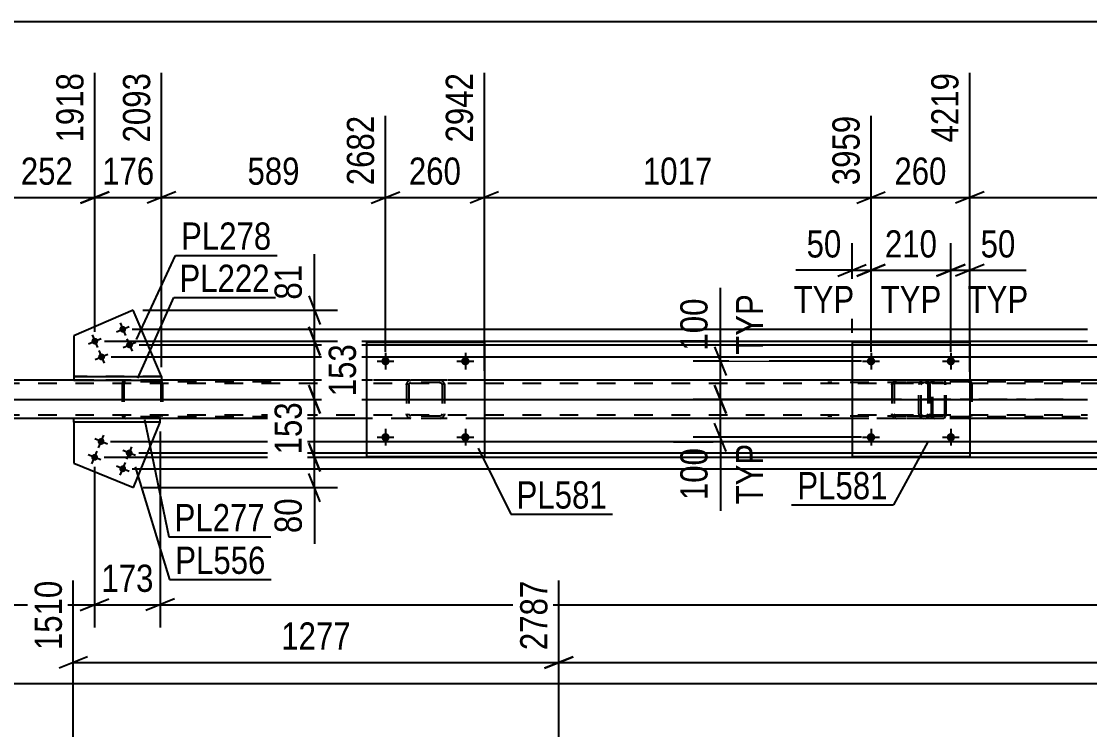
# Model space of a CAD drawing. Header units: millimetres. Extents: x 0 to 1797, y -6 to 560.
# Drawn here: x 1129.9 to 1242.3, y 480.5 to 555 of the extents above; entities that cross this region are included whole.
import ezdxf

# ---------------------------------------------------------------- set-up
doc = ezdxf.new("R2010")
doc.units = ezdxf.units.MM
doc.linetypes.add('DXK_LINE_DOT2', pattern=[3.9198, 1.9599, -1.9599])
doc.linetypes.add('DXK_LINE_DOT3', pattern=[5.9187, 2.979, -0.9799, 0.9799, -0.9799])
doc.styles.add('Arial Narrow', font='ARIALN.TTF', dxfattribs={"height": 0.2})

# ---------------------------------------------------------------- blocks, each defined once
blk = doc.blocks.new('Part-814276781-2654 - 2618')
at = {"color": 2, "linetype": 'Continuous'}
for p, q in [((1166.2, 521.28), (1166.2, 509.28)), ((1166.2, 521.28), (1178.6, 521.28)), ((1178.6, 521.28), (1178.6, 509.28)), ((1166.2, 509.28), (1178.6, 509.28))]:
    blk.add_line(p, q, dxfattribs=at)
blk = doc.blocks.new('Bolt-814276781-2661 - 2618')
at = {"linetype": 'Continuous'}
for points in [[(1219.72, 519.29, -1), (1218.84, 519.29, -1)], [(1228.12, 519.29, -1), (1227.24, 519.29, -1)]]:
    blk.add_hatch(color=1, dxfattribs=at).paths.add_polyline_path(points)
at = {"color": 1, "linetype": 'Continuous'}
for p, q in [((1218.4, 519.29), (1220.16, 519.29)), ((1219.28, 520.17), (1219.28, 518.41)), ((1226.8, 519.29), (1228.56, 519.29)), ((1227.68, 520.17), (1227.68, 518.41))]:
    blk.add_line(p, q, dxfattribs=at)
blk = doc.blocks.new('Bolt-814276781-2662 - 2618')
at = {"linetype": 'Continuous'}
for points in [[(1168.64, 511.29, -1), (1167.76, 511.29, -1)], [(1177.04, 511.29, -1), (1176.16, 511.29, -1)]]:
    blk.add_hatch(color=1, dxfattribs=at).paths.add_polyline_path(points)
at = {"color": 1, "linetype": 'Continuous'}
for p, q in [((1168.2, 512.17), (1168.2, 510.41)), ((1176.6, 512.17), (1176.6, 510.41)), ((1167.32, 511.29), (1169.08, 511.29)), ((1175.72, 511.29), (1177.48, 511.29))]:
    blk.add_line(p, q, dxfattribs=at)
blk = doc.blocks.new('Bolt-814276781-2672 - 2618')
at = {"linetype": 'Continuous'}
for points in [[(1219.72, 511.29, -1), (1218.84, 511.29, -1)], [(1228.12, 511.29, -1), (1227.24, 511.29, -1)]]:
    blk.add_hatch(color=1, dxfattribs=at).paths.add_polyline_path(points)
at = {"color": 1, "linetype": 'Continuous'}
for p, q in [((1219.28, 512.17), (1219.28, 510.41)), ((1227.68, 512.17), (1227.68, 510.41)), ((1218.4, 511.29), (1220.16, 511.29)), ((1226.8, 511.29), (1228.56, 511.29))]:
    blk.add_line(p, q, dxfattribs=at)
blk = doc.blocks.new('Part-814276781-2687 - 2618')
at = {"color": 2, "linetype": 'Continuous'}
for p, q in [((1144.5, 513.28), (1135.4, 513.28)), ((1135.4, 512.88), (1135.4, 513.28)), ((1144.5, 512.88), (1135.4, 512.88)), ((1144.5, 512.88), (1144.5, 513.28))]:
    blk.add_line(p, q, dxfattribs=at)
blk = doc.blocks.new('Part-814276781-2852 - 2618')
at = {"color": 2, "linetype": 'Continuous'}
for p, q in [((1135.41, 517.68), (1135.41, 517.28)), ((1135.41, 517.68), (1144.64, 517.68)), ((1135.41, 517.28), (1144.64, 517.28)), ((1144.64, 517.68), (1144.64, 517.28))]:
    blk.add_line(p, q, dxfattribs=at)
blk = doc.blocks.new('Bolt-814276781-2740 - 2618')
at = {"linetype": 'Continuous'}
for points in [[(1168.64, 519.29, -1), (1167.76, 519.29, -1)], [(1177.04, 519.29, -1), (1176.16, 519.29, -1)]]:
    blk.add_hatch(color=1, dxfattribs=at).paths.add_polyline_path(points)
at = {"color": 1, "linetype": 'Continuous'}
for p, q in [((1167.32, 519.29), (1169.08, 519.29)), ((1168.2, 520.17), (1168.2, 518.41)), ((1175.72, 519.29), (1177.48, 519.29)), ((1176.6, 520.17), (1176.6, 518.41))]:
    blk.add_line(p, q, dxfattribs=at)
blk = doc.blocks.new('Part-814276781-2746 - 2618')
at = {"color": 7, "linetype": 'DXK_LINE_DOT2'}
for p, q in [((1226.9, 517.28), (1214.75, 517.28)), ((1226.9, 517.04), (1214.75, 517.04)), ((1224.81, 517.28), (1224.62, 517.25)), ((1224.63, 516.97), (1224.72, 517.03)), ((1224.72, 517.03), (1224.81, 517.04)), ((1225.63, 517.04), (1225.63, 517.28)), ((1227.01, 517.25), (1226.9, 517.28)), ((1226.9, 517.04), (1226.95, 517.03)), ((1226.95, 517.03), (1227, 516.97)), ((1227.09, 517.14), (1227.01, 517.25)), ((1227.15, 516.99), (1227.09, 517.14)), ((1224.35, 516.99), (1224.31, 516.8)), ((1224.31, 513.76), (1224.31, 516.8)), ((1224.56, 516.8), (1224.58, 516.9)), ((1224.56, 513.76), (1224.56, 516.8)), ((1224.58, 516.9), (1224.63, 516.97)), ((1227, 516.97), (1227.03, 516.9)), ((1227.03, 516.9), (1227.04, 516.8)), ((1227.04, 513.76), (1227.04, 516.8)), ((1227.17, 516.8), (1227.15, 516.99)), ((1227.17, 513.76), (1227.17, 516.8)), ((1224.31, 513.76), (1224.35, 513.58)), ((1224.58, 513.67), (1224.56, 513.76)), ((1224.63, 513.59), (1224.58, 513.67)), ((1227.03, 513.67), (1227, 513.59)), ((1227.04, 513.76), (1227.03, 513.67)), ((1227.15, 513.58), (1227.17, 513.76)), ((1226.9, 513.52), (1214.75, 513.52)), ((1226.9, 513.28), (1214.75, 513.28)), ((1224.62, 513.32), (1224.81, 513.28)), ((1224.72, 513.54), (1224.63, 513.59)), ((1224.81, 513.52), (1224.72, 513.54)), ((1225.63, 513.28), (1225.63, 513.52)), ((1226.95, 513.54), (1226.9, 513.52)), ((1226.9, 513.28), (1227.01, 513.32)), ((1227, 513.59), (1226.95, 513.54)), ((1227.01, 513.32), (1227.09, 513.43)), ((1227.09, 513.43), (1227.11, 513.46)), ((1227.11, 513.46), (1227.15, 513.58))]:
    blk.add_line(p, q, dxfattribs=at)
for centre, start, end in [((1224.8, 516.79), 111.1941, 156.1506), ((1224.8, 513.78), 203.8494, 248.8059)]:
    blk.add_arc(centre, 0.492, start, end, dxfattribs=at)
blk = doc.blocks.new('Part-814276781-2758 - 2618')
at = {"color": 2, "linetype": 'Continuous'}
for p, q in [((1135.41, 517.28), (1127.52, 517.28)), ((1166.2, 517.28), (1144.64, 517.28)), ((1217.28, 517.28), (1178.6, 517.28)), ((1268.36, 517.28), (1229.68, 517.28)), ((1135.4, 513.28), (1127.52, 513.28)), ((1166.2, 513.28), (1144.5, 513.28)), ((1217.28, 513.28), (1178.6, 513.28)), ((1268.36, 513.28), (1229.68, 513.28))]:
    blk.add_line(p, q, dxfattribs=at)
at = {"color": 7, "linetype": 'DXK_LINE_DOT2'}
for p, q in [((1709.82, 517.28), (1135.41, 517.28)), ((1144.64, 517.28), (1135.41, 517.28)), ((1178.6, 517.28), (1166.2, 517.28)), ((1229.68, 517.28), (1217.28, 517.28)), ((1709.82, 516.96), (1107.12, 516.96)), ((1709.82, 513.6), (1107.12, 513.6)), ((1144.5, 513.28), (1135.4, 513.28)), ((1178.6, 513.28), (1166.2, 513.28)), ((1229.68, 513.28), (1217.28, 513.28))]:
    blk.add_line(p, q, dxfattribs=at)
at = {"color": 7, "linetype": 'DXK_LINE_DOT3'}
blk.add_line((1107.12, 515.28), (1709.82, 515.28), dxfattribs=at)
blk = doc.blocks.new('Part-814276781-2830 - 2618')
at = {"color": 2, "linetype": 'Continuous'}
for p, q in [((1135.4, 512.88), (1135.4, 508.56)), ((1141.7, 505.99), (1144.5, 512.88)), ((1135.4, 508.56), (1141.7, 505.99))]:
    blk.add_line(p, q, dxfattribs=at)
at = {"color": 7, "linetype": 'DXK_LINE_DOT2'}
blk.add_line((1144.5, 512.88), (1135.4, 512.88), dxfattribs=at)
blk = doc.blocks.new('Part-814276781-2773 - 2618')
at = {"color": 7, "linetype": 'DXK_LINE_DOT2'}
for p, q in [((1225.65, 517.09), (1225.63, 516.96)), ((1225.8, 516.96), (1225.81, 517.03)), ((1225.81, 517.03), (1225.85, 517.08)), ((1225.97, 517.28), (1225.84, 517.26)), ((1225.85, 517.08), (1225.9, 517.11)), ((1225.9, 517.11), (1225.97, 517.12)), ((1241.3, 517.28), (1225.97, 517.28)), ((1241.3, 517.12), (1225.97, 517.12)), ((1229.67, 517.26), (1229.54, 517.28)), ((1229.54, 517.12), (1229.61, 517.11)), ((1229.61, 517.11), (1229.66, 517.08)), ((1229.66, 517.08), (1229.7, 517.03)), ((1229.7, 517.03), (1229.71, 516.96)), ((1229.88, 516.96), (1229.86, 517.09)), ((1225.63, 513.6), (1225.63, 516.96)), ((1225.8, 513.6), (1225.8, 516.96)), ((1229.71, 516.96), (1229.71, 513.6)), ((1229.88, 516.96), (1229.88, 513.6)), ((1225.63, 513.6), (1225.65, 513.48)), ((1225.81, 513.54), (1225.8, 513.6)), ((1225.85, 513.49), (1225.81, 513.54)), ((1225.84, 513.31), (1225.97, 513.28)), ((1225.9, 513.46), (1225.85, 513.49)), ((1225.97, 513.44), (1225.9, 513.46)), ((1241.3, 513.44), (1225.97, 513.44)), ((1241.3, 513.28), (1225.97, 513.28)), ((1229.61, 513.46), (1229.54, 513.44)), ((1229.54, 513.28), (1229.67, 513.31)), ((1229.66, 513.49), (1229.61, 513.46)), ((1229.7, 513.54), (1229.66, 513.49)), ((1229.71, 513.6), (1229.7, 513.54)), ((1229.86, 513.48), (1229.88, 513.6))]:
    blk.add_line(p, q, dxfattribs=at)
at = {"color": 7, "linetype": 'DXK_LINE_DOT3'}
blk.add_line((1239.51, 515.28), (1224.33, 515.28), dxfattribs=at)
at = {"color": 7, "linetype": 'DXK_LINE_DOT2'}
for centre, start, end in [((1225.95, 516.95), 110.7583, 155.68), ((1229.56, 516.95), 24.32, 69.2417), ((1225.95, 513.62), 204.32, 249.2417)]:
    blk.add_arc(centre, 0.331, start, end, dxfattribs=at)
blk = doc.blocks.new('Bolt-814276781-2832 - 2618')
at = {"linetype": 'Continuous'}
for points in [[(1137.94, 510.98, -1), (1138.61, 510.71, -1)], [(1137.26, 509.31, -1), (1137.93, 509.04, -1)], [(1140.9, 509.77, -1), (1141.57, 509.5, -1)], [(1140.22, 508.11, -1), (1140.89, 507.83, -1)]]:
    blk.add_hatch(color=1, dxfattribs=at).paths.add_polyline_path(points)
at = {"color": 1, "linetype": 'Continuous'}
for p, q in [((1138, 510.18), (1138.55, 511.51)), ((1138.94, 510.57), (1137.61, 511.12)), ((1140.97, 508.97), (1141.51, 510.3)), ((1138.26, 508.91), (1136.93, 509.45)), ((1137.32, 508.51), (1137.87, 509.84)), ((1141.9, 509.36), (1140.57, 509.91)), ((1141.22, 507.7), (1139.89, 508.24)), ((1140.29, 507.3), (1140.83, 508.64))]:
    blk.add_line(p, q, dxfattribs=at)
blk = doc.blocks.new('Part-814276781-2847 - 2618')
at = {"color": 2, "linetype": 'Continuous'}
for p, q in [((1141.66, 524.65), (1135.41, 521.97)), ((1144.64, 517.68), (1141.66, 524.65)), ((1135.41, 521.97), (1135.41, 517.68))]:
    blk.add_line(p, q, dxfattribs=at)
at = {"color": 7, "linetype": 'DXK_LINE_DOT2'}
blk.add_line((1144.64, 517.68), (1135.41, 517.68), dxfattribs=at)
blk = doc.blocks.new('Bolt-814276781-2853 - 2618')
at = {"linetype": 'Continuous'}
for points in [[(1140.89, 522.79, -1), (1140.23, 522.51, -1)], [(1137.95, 521.54, -1), (1137.29, 521.25, -1)], [(1141.6, 521.14, -1), (1140.94, 520.86, -1)], [(1138.66, 519.88, -1), (1137.99, 519.6, -1)]]:
    blk.add_hatch(color=1, dxfattribs=at).paths.add_polyline_path(points)
at = {"color": 1, "linetype": 'Continuous'}
for p, q in [((1139.9, 522.37), (1141.22, 522.94)), ((1140.27, 523.32), (1140.84, 521.99)), ((1136.96, 521.11), (1138.28, 521.68)), ((1137.33, 522.06), (1137.9, 520.73)), ((1140.98, 521.66), (1141.55, 520.34)), ((1138.04, 520.4), (1138.61, 519.08)), ((1140.61, 520.72), (1141.93, 521.28)), ((1137.66, 519.46), (1138.99, 520.02))]:
    blk.add_line(p, q, dxfattribs=at)
blk = doc.blocks.new('Part-814276781-2876 - 2618')
at = {"color": 7, "linetype": 'DXK_LINE_DOT2'}
for p, q in [((1221.78, 517.25), (1221.96, 517.28)), ((1221.96, 517.28), (1221.78, 517.25)), ((1221.79, 516.97), (1221.87, 517.03)), ((1221.87, 517.03), (1221.96, 517.04)), ((1225, 517.28), (1221.96, 517.28)), ((1225, 517.04), (1221.96, 517.04)), ((1225, 517.28), (1225.18, 517.25)), ((1225.18, 517.25), (1225, 517.28)), ((1225, 517.04), (1225.09, 517.03)), ((1225.09, 517.03), (1225.17, 516.97)), ((1221.48, 516.8), (1221.52, 516.99)), ((1221.52, 516.99), (1221.48, 516.8)), ((1221.48, 516.8), (1221.48, 513.76)), ((1221.72, 516.8), (1221.74, 516.9)), ((1221.72, 516.8), (1221.72, 513.76)), ((1221.74, 516.9), (1221.79, 516.97)), ((1225.17, 516.97), (1225.22, 516.9)), ((1225.22, 516.9), (1225.24, 516.8)), ((1225.24, 516.8), (1225.24, 513.76)), ((1225.44, 516.99), (1225.48, 516.8)), ((1225.48, 516.8), (1225.44, 516.99)), ((1225.48, 516.8), (1225.48, 513.76)), ((1221.52, 513.58), (1221.48, 513.76)), ((1221.48, 513.76), (1221.52, 513.58)), ((1221.74, 513.67), (1221.72, 513.76)), ((1221.79, 513.59), (1221.74, 513.67)), ((1225.22, 513.67), (1225.17, 513.59)), ((1225.24, 513.76), (1225.22, 513.67)), ((1225.48, 513.76), (1225.44, 513.58)), ((1225.44, 513.58), (1225.48, 513.76)), ((1221.96, 513.28), (1221.78, 513.32)), ((1221.78, 513.32), (1221.96, 513.28)), ((1221.87, 513.54), (1221.79, 513.59)), ((1221.96, 513.52), (1221.87, 513.54)), ((1225, 513.52), (1221.96, 513.52)), ((1225, 513.28), (1221.96, 513.28)), ((1225.09, 513.54), (1225, 513.52)), ((1225.18, 513.32), (1225, 513.28)), ((1225, 513.28), (1225.18, 513.32)), ((1225.17, 513.59), (1225.09, 513.54))]:
    blk.add_line(p, q, dxfattribs=at)
at = {"color": 7, "linetype": 'DXK_LINE_DOT3'}
blk.add_line((1223.48, 515.28), (1223.48, 515.28), dxfattribs=at)
at = {"color": 7, "linetype": 'DXK_LINE_DOT2'}
for centre, start, end in [((1221.96, 516.8), 112.5, 157.5), ((1221.96, 516.8), 112.5, 157.5), ((1225, 516.8), 22.5, 67.5), ((1225, 516.8), 22.5, 67.5), ((1221.96, 513.76), 202.5, 247.5), ((1221.96, 513.76), 202.5, 247.5), ((1225, 513.76), 292.5, 337.5), ((1225, 513.76), 292.5, 337.5)]:
    blk.add_arc(centre, 0.48, start, end, dxfattribs=at)
blk = doc.blocks.new('Part-814276781-2897 - 2618')
at = {"color": 7, "linetype": 'DXK_LINE_DOT2'}
for p, q in [((1170.7, 517.25), (1170.88, 517.28)), ((1170.88, 517.28), (1170.7, 517.25)), ((1170.71, 516.97), (1170.79, 517.03)), ((1170.79, 517.03), (1170.88, 517.04)), ((1173.92, 517.28), (1170.88, 517.28)), ((1173.92, 517.04), (1170.88, 517.04)), ((1173.92, 517.28), (1174.1, 517.25)), ((1174.1, 517.25), (1173.92, 517.28)), ((1173.92, 517.04), (1174.01, 517.03)), ((1174.01, 517.03), (1174.09, 516.97)), ((1170.4, 516.8), (1170.44, 516.99)), ((1170.44, 516.99), (1170.4, 516.8)), ((1170.4, 516.8), (1170.4, 513.76)), ((1170.64, 516.8), (1170.66, 516.9)), ((1170.64, 516.8), (1170.64, 513.76)), ((1170.66, 516.9), (1170.71, 516.97)), ((1174.09, 516.97), (1174.14, 516.9)), ((1174.14, 516.9), (1174.16, 516.8)), ((1174.16, 516.8), (1174.16, 513.76)), ((1174.36, 516.99), (1174.4, 516.8)), ((1174.4, 516.8), (1174.36, 516.99)), ((1174.4, 516.8), (1174.4, 513.76)), ((1170.44, 513.58), (1170.4, 513.76)), ((1170.4, 513.76), (1170.44, 513.58)), ((1170.66, 513.67), (1170.64, 513.76)), ((1170.71, 513.59), (1170.66, 513.67)), ((1174.14, 513.67), (1174.09, 513.59)), ((1174.16, 513.76), (1174.14, 513.67)), ((1174.4, 513.76), (1174.36, 513.58)), ((1174.36, 513.58), (1174.4, 513.76)), ((1170.88, 513.28), (1170.7, 513.32)), ((1170.7, 513.32), (1170.88, 513.28)), ((1170.79, 513.54), (1170.71, 513.59)), ((1170.88, 513.52), (1170.79, 513.54)), ((1173.92, 513.52), (1170.88, 513.52)), ((1173.92, 513.28), (1170.88, 513.28)), ((1174.01, 513.54), (1173.92, 513.52)), ((1174.1, 513.32), (1173.92, 513.28)), ((1173.92, 513.28), (1174.1, 513.32)), ((1174.09, 513.59), (1174.01, 513.54))]:
    blk.add_line(p, q, dxfattribs=at)
at = {"color": 7, "linetype": 'DXK_LINE_DOT3'}
blk.add_line((1172.4, 515.28), (1172.4, 515.28), dxfattribs=at)
at = {"color": 7, "linetype": 'DXK_LINE_DOT2'}
for centre, start, end in [((1170.88, 516.8), 112.5, 157.5), ((1170.88, 516.8), 112.5, 157.5), ((1173.92, 516.8), 22.5, 67.5), ((1173.92, 516.8), 22.5, 67.5), ((1170.88, 513.76), 202.5, 247.5), ((1170.88, 513.76), 202.5, 247.5), ((1173.92, 513.76), 292.5, 337.5), ((1173.92, 513.76), 292.5, 337.5)]:
    blk.add_arc(centre, 0.48, start, end, dxfattribs=at)
blk = doc.blocks.new('Part-814276781-2906 - 2618')
at = {"color": 7, "linetype": 'DXK_LINE_DOT2'}
for p, q in [((1140.52, 517.09), (1140.49, 516.96)), ((1140.66, 516.96), (1140.68, 517.03)), ((1140.68, 517.03), (1140.71, 517.08)), ((1140.83, 517.28), (1140.7, 517.26)), ((1140.71, 517.08), (1140.77, 517.11)), ((1140.77, 517.11), (1140.83, 517.12)), ((1156.16, 517.28), (1140.83, 517.28)), ((1156.16, 517.12), (1140.83, 517.12)), ((1144.54, 517.26), (1144.41, 517.28)), ((1144.41, 517.12), (1144.47, 517.11)), ((1144.47, 517.11), (1144.5, 517.1)), ((1144.5, 517.1), (1144.53, 517.08)), ((1144.53, 517.08), (1144.57, 517.03)), ((1144.57, 517.03), (1144.58, 516.96)), ((1144.75, 516.96), (1144.72, 517.09)), ((1140.49, 516.96), (1140.49, 513.6)), ((1140.66, 516.96), (1140.66, 513.6)), ((1144.58, 516.96), (1144.58, 513.6)), ((1144.75, 516.96), (1144.75, 513.6)), ((1140.49, 513.6), (1140.52, 513.48)), ((1140.68, 513.54), (1140.66, 513.6)), ((1140.71, 513.49), (1140.68, 513.54)), ((1140.7, 513.31), (1140.83, 513.28)), ((1140.77, 513.46), (1140.71, 513.49)), ((1140.83, 513.44), (1140.77, 513.46)), ((1156.16, 513.44), (1140.83, 513.44)), ((1156.16, 513.28), (1140.83, 513.28)), ((1144.41, 513.44), (1144.47, 513.46)), ((1144.41, 513.28), (1144.54, 513.31)), ((1144.47, 513.46), (1144.5, 513.47)), ((1144.5, 513.47), (1144.53, 513.49)), ((1144.57, 513.54), (1144.53, 513.49)), ((1144.58, 513.6), (1144.57, 513.54)), ((1144.72, 513.48), (1144.75, 513.6))]:
    blk.add_line(p, q, dxfattribs=at)
for centre, start, end in [((1140.82, 516.95), 110.7583, 155.68), ((1144.42, 516.95), 24.32, 69.2417), ((1140.82, 513.62), 204.32, 249.2417)]:
    blk.add_arc(centre, 0.331, start, end, dxfattribs=at)
blk = doc.blocks.new('Part-814276781-2919 - 2618')
at = {"color": 2, "linetype": 'Continuous'}
for p, q in [((1217.28, 521.28), (1217.28, 509.28)), ((1217.28, 521.28), (1229.68, 521.28)), ((1229.68, 521.28), (1229.68, 509.28)), ((1217.28, 509.28), (1229.68, 509.28))]:
    blk.add_line(p, q, dxfattribs=at)
blk = doc.blocks.new('StraightDimension-814276781-2928 - 2618')
at = {"color": 7, "linetype": 'Continuous'}
blk.add_line((1082.85, 555.04), (1710.46, 555.04), dxfattribs=at)
blk = doc.blocks.new('StraightDimension-814276781-3538 - 2618')
at = {"color": 7, "linetype": 'Continuous'}
for p, q in [((1178.6, 518.28), (1178.6, 549.61)), ((1219.28, 520.29), (1219.28, 545.11)), ((1180.1, 537.1), (1177.1, 535.9)), ((1178.6, 536.5), (1219.28, 536.5)), ((1217.78, 535.9), (1220.78, 537.1))]:
    blk.add_line(p, q, dxfattribs=at)
at = {"color": 0}
blk.add_wipeout([(1203.2, 537.25), (1203.2, 541.45), (1194.68, 541.45), (1194.68, 537.25)], dxfattribs=at)
at = {"color": 3, "style": 'Arial Narrow'}
blk.add_text('1017', height=2.863, dxfattribs=at).set_placement((1195.28, 537.85))
at = {"color": 0, "linetype": 'Continuous'}
blk.add_wipeout([(1218.68, 545.71), (1214.48, 545.71), (1214.48, 537.2), (1218.68, 537.2)], dxfattribs=at)
at = {"color": 3, "linetype": 'Continuous', "style": 'Arial Narrow'}
blk.add_text('3959', height=2.863, rotation=90.0002, dxfattribs=at).set_placement((1218.08, 537.8))
blk = doc.blocks.new('StraightDimension-814276781-3527 - 2618')
at = {"color": 7, "linetype": 'Continuous'}
for p, q in [((1229.68, 518.19), (1229.68, 549.61)), ((1219.28, 520.29), (1219.28, 545.11)), ((1217.78, 535.9), (1220.78, 537.1)), ((1219.28, 536.5), (1229.68, 536.5)), ((1231.18, 537.1), (1228.18, 535.9))]:
    blk.add_line(p, q, dxfattribs=at)
at = {"color": 0}
blk.add_wipeout([(1227.82, 537.25), (1227.82, 541.45), (1221.14, 541.45), (1221.14, 537.25)], dxfattribs=at)
at = {"color": 3, "style": 'Arial Narrow'}
blk.add_text('260', height=2.863, dxfattribs=at).set_placement((1221.74, 537.85))
at = {"color": 0, "linetype": 'Continuous'}
blk.add_wipeout([(1229.08, 550.21), (1224.88, 550.21), (1224.88, 541.7), (1229.08, 541.7)], dxfattribs=at)
at = {"color": 3, "linetype": 'Continuous', "style": 'Arial Narrow'}
blk.add_text('4219', height=2.863, rotation=90.0002, dxfattribs=at).set_placement((1228.48, 542.3))
blk = doc.blocks.new('StraightDimension-814276781-2939 - 2618')
at = {"color": 7, "linetype": 'Continuous'}
for p, q in [((1217.28, 522.28), (1217.28, 531.7)), ((1219.28, 520.29), (1219.28, 531.7)), ((1215.78, 528.25), (1218.78, 529.45)), ((1220.78, 529.45), (1217.78, 528.25)), ((1217.28, 528.85), (1211.37, 528.85)), ((1217.28, 528.85), (1211.37, 528.85)), ((1217.28, 528.85), (1219.28, 528.85))]:
    blk.add_line(p, q, dxfattribs=at)
at = {"color": 0}
blk.add_wipeout([(1216.76, 529.6), (1216.76, 533.8), (1211.9, 533.8), (1211.9, 529.6)], dxfattribs=at)
at = {"color": 0, "linetype": 'Continuous'}
blk.add_wipeout([(1218.12, 523.75), (1218.12, 527.95), (1210.53, 527.95), (1210.53, 523.75)], dxfattribs=at)
at = {"color": 3, "style": 'Arial Narrow'}
blk.add_text('50', height=2.863, dxfattribs=at).set_placement((1212.5, 530.2))
at = {"color": 3, "linetype": 'Continuous', "style": 'Arial Narrow'}
blk.add_text('TYP', height=2.863, dxfattribs=at).set_placement((1211.13, 524.35))
blk = doc.blocks.new('StraightDimension-814276781-2952 - 2618')
at = {"color": 7, "linetype": 'Continuous'}
for p, q in [((1219.28, 520.29), (1219.28, 531.7)), ((1227.68, 520.29), (1227.68, 531.7)), ((1217.78, 528.25), (1220.78, 529.45)), ((1229.18, 529.45), (1226.18, 528.25)), ((1219.28, 528.85), (1227.68, 528.85))]:
    blk.add_line(p, q, dxfattribs=at)
at = {"color": 0}
blk.add_wipeout([(1226.82, 529.6), (1226.82, 533.8), (1220.14, 533.8), (1220.14, 529.6)], dxfattribs=at)
at = {"color": 0, "linetype": 'Continuous'}
blk.add_wipeout([(1227.28, 523.75), (1227.28, 527.95), (1219.69, 527.95), (1219.69, 523.75)], dxfattribs=at)
at = {"color": 3, "style": 'Arial Narrow'}
blk.add_text('210', height=2.863, dxfattribs=at).set_placement((1220.74, 530.2))
at = {"color": 3, "linetype": 'Continuous', "style": 'Arial Narrow'}
blk.add_text('TYP', height=2.863, dxfattribs=at).set_placement((1220.29, 524.35))
blk = doc.blocks.new('StraightDimension-814276781-2968 - 2618')
at = {"color": 7, "linetype": 'Continuous'}
for p, q in [((1227.68, 520.29), (1227.68, 531.7)), ((1229.68, 522.28), (1229.68, 531.7)), ((1226.18, 528.25), (1229.18, 529.45)), ((1231.18, 529.45), (1228.18, 528.25)), ((1227.68, 528.85), (1229.68, 528.85)), ((1229.68, 528.85), (1235.59, 528.85)), ((1229.68, 528.85), (1235.59, 528.85))]:
    blk.add_line(p, q, dxfattribs=at)
at = {"color": 0}
blk.add_wipeout([(1235.06, 529.6), (1235.06, 533.8), (1230.21, 533.8), (1230.21, 529.6)], dxfattribs=at)
at = {"color": 0, "linetype": 'Continuous'}
blk.add_wipeout([(1236.43, 523.75), (1236.43, 527.95), (1228.84, 527.95), (1228.84, 523.75)], dxfattribs=at)
at = {"color": 3, "style": 'Arial Narrow'}
blk.add_text('50', height=2.863, dxfattribs=at).set_placement((1230.81, 530.2))
at = {"color": 3, "linetype": 'Continuous', "style": 'Arial Narrow'}
blk.add_text('TYP', height=2.863, dxfattribs=at).set_placement((1229.44, 524.35))
blk = doc.blocks.new('StraightDimension-814276781-2982 - 2618')
at = {"color": 7, "linetype": 'Continuous'}
for p, q in [((1203.43, 519.29), (1203.43, 527.02)), ((1203.43, 519.29), (1203.43, 527.02)), ((1202.83, 520.79), (1204.03, 517.79)), ((1218.28, 519.29), (1200.58, 519.29)), ((1203.43, 515.28), (1203.43, 519.29)), ((1204.03, 513.78), (1202.83, 516.78)), ((1222.48, 515.28), (1200.58, 515.28))]:
    blk.add_line(p, q, dxfattribs=at)
at = {"color": 0}
blk.add_wipeout([(1202.68, 526.49), (1198.48, 526.49), (1198.48, 519.81), (1202.68, 519.81)], dxfattribs=at)
at = {"color": 0, "linetype": 'Continuous'}
blk.add_wipeout([(1208.53, 526.95), (1204.33, 526.95), (1204.33, 519.36), (1208.53, 519.36)], dxfattribs=at)
at = {"color": 3, "linetype": 'Continuous', "style": 'Arial Narrow'}
blk.add_text('TYP', height=2.863, rotation=90.0002, dxfattribs=at).set_placement((1207.93, 519.96))
at = {"color": 3, "style": 'Arial Narrow'}
blk.add_text('100', height=2.863, rotation=90.0002, dxfattribs=at).set_placement((1202.08, 520.41))
blk = doc.blocks.new('StraightDimension-814276781-2997 - 2618')
at = {"color": 7, "linetype": 'Continuous'}
for p, q in [((1202.83, 516.78), (1204.03, 513.78)), ((1222.48, 515.28), (1200.58, 515.28)), ((1203.43, 511.29), (1203.43, 515.28)), ((1204.03, 509.79), (1202.83, 512.79)), ((1218.28, 511.29), (1200.58, 511.29)), ((1203.43, 511.29), (1203.43, 503.55)), ((1203.43, 511.29), (1203.43, 503.55))]:
    blk.add_line(p, q, dxfattribs=at)
at = {"color": 0}
blk.add_wipeout([(1202.68, 510.76), (1198.48, 510.76), (1198.48, 504.08), (1202.68, 504.08)], dxfattribs=at)
at = {"color": 0, "linetype": 'Continuous'}
blk.add_wipeout([(1208.53, 511.21), (1204.33, 511.21), (1204.33, 503.62), (1208.53, 503.62)], dxfattribs=at)
at = {"color": 3, "linetype": 'Continuous', "style": 'Arial Narrow'}
blk.add_text('TYP', height=2.863, rotation=90.0002, dxfattribs=at).set_placement((1207.93, 504.22))
at = {"color": 3, "style": 'Arial Narrow'}
blk.add_text('100', height=2.863, rotation=90.0002, dxfattribs=at).set_placement((1202.08, 504.68))
blk = doc.blocks.new('StraightDimension-814276781-3069 - 2618')
at = {"color": 7, "linetype": 'Continuous'}
for p, q in [((1141.56, 522.65), (1253.92, 522.65)), ((1138.62, 521.39), (1253.92, 521.39))]:
    blk.add_line(p, q, dxfattribs=at)
blk = doc.blocks.new('StraightDimension-814276781-3076 - 2618')
at = {"color": 7, "linetype": 'Continuous'}
for p, q in [((1138.62, 521.39), (1253.92, 521.39)), ((1142.27, 521), (1253.92, 521))]:
    blk.add_line(p, q, dxfattribs=at)
at = {"color": 0}
blk.add_wipeout([(1246.27, 523.62), (1242.07, 523.62), (1242.07, 518.77), (1246.27, 518.77)], dxfattribs=at)
blk = doc.blocks.new('StraightDimension-814276781-3083 - 2618')
at = {"color": 7, "linetype": 'Continuous'}
for p, q in [((1142.27, 521), (1254.37, 521)), ((1139.33, 519.74), (1254.37, 519.74))]:
    blk.add_line(p, q, dxfattribs=at)
blk = doc.blocks.new('StraightDimension-814276781-3090 - 2618')
at = {"color": 7, "linetype": 'Continuous'}
for p, q in [((1139.33, 519.74), (1253.92, 519.74)), ((1152.6, 515.28), (1253.92, 515.28))]:
    blk.add_line(p, q, dxfattribs=at)
blk = doc.blocks.new('StraightDimension-814276781-3094 - 2618')
at = {"color": 7, "linetype": 'Continuous'}
for p, q in [((1152.6, 515.28), (1253.92, 515.28)), ((1139.27, 510.84), (1253.92, 510.84))]:
    blk.add_line(p, q, dxfattribs=at)
at = {"color": 0}
blk.add_wipeout([(1246.27, 516.41), (1242.07, 516.41), (1242.07, 509.72), (1246.27, 509.72)], dxfattribs=at)
blk = doc.blocks.new('StraightDimension-814276781-3098 - 2618')
at = {"color": 7, "linetype": 'Continuous'}
for p, q in [((1139.27, 510.84), (1253.92, 510.84)), ((1142.24, 509.64), (1253.92, 509.64))]:
    blk.add_line(p, q, dxfattribs=at)
blk = doc.blocks.new('StraightDimension-814276781-3105 - 2618')
at = {"color": 7, "linetype": 'Continuous'}
for p, q in [((1138.59, 509.18), (1254.37, 509.18)), ((1142.24, 509.64), (1254.37, 509.64))]:
    blk.add_line(p, q, dxfattribs=at)
blk = doc.blocks.new('StraightDimension-814276781-3112 - 2618')
at = {"color": 7, "linetype": 'Continuous'}
for p, q in [((1138.59, 509.18), (1253.92, 509.18)), ((1141.56, 507.97), (1253.92, 507.97))]:
    blk.add_line(p, q, dxfattribs=at)
blk = doc.blocks.new('StraightDimension-814276781-3123 - 2618')
at = {"color": 7, "linetype": 'Continuous'}
for p, q in [((1083.49, 512.28), (1083.49, 491.28)), ((1137.59, 508.18), (1137.59, 491.28)), ((1084.99, 494.28), (1081.99, 493.08)), ((1083.49, 493.68), (1137.59, 493.68)), ((1136.09, 493.08), (1139.09, 494.28))]:
    blk.add_line(p, q, dxfattribs=at)
at = {"color": 0}
blk.add_wipeout([(1114.8, 494.43), (1114.8, 498.63), (1106.29, 498.63), (1106.29, 494.43)], dxfattribs=at)
at = {"color": 3, "style": 'Arial Narrow'}
blk.add_text('1917', height=2.863, dxfattribs=at).set_placement((1106.89, 495.03))
blk = doc.blocks.new('StraightDimension-814276781-3129 - 2618')
at = {"color": 7, "linetype": 'Continuous'}
for p, q in [((1144.5, 511.88), (1144.5, 491.28)), ((1137.59, 508.18), (1137.59, 491.28)), ((1136.09, 493.08), (1139.09, 494.28)), ((1137.59, 493.68), (1144.5, 493.68)), ((1146, 494.28), (1143, 493.08))]:
    blk.add_line(p, q, dxfattribs=at)
at = {"color": 0}
blk.add_wipeout([(1144.39, 494.43), (1144.39, 498.63), (1137.71, 498.63), (1137.71, 494.43)], dxfattribs=at)
at = {"color": 3, "style": 'Arial Narrow'}
blk.add_text('173', height=2.863, dxfattribs=at).set_placement((1138.31, 495.03))
blk = doc.blocks.new('StraightDimension-814276781-3135 - 2618')
at = {"color": 7, "linetype": 'Continuous'}
for p, q in [((1144.5, 511.88), (1144.5, 491.28)), ((1146, 494.28), (1143, 493.08)), ((1144.5, 493.68), (1709.82, 493.68))]:
    blk.add_line(p, q, dxfattribs=at)
blk = doc.blocks.new('StraightDimension-814276781-3140 - 2618')
at = {"color": 7, "linetype": 'Continuous'}
for p, q in [((1160.14, 510.68), (1161.34, 507.68)), ((1138.59, 509.18), (1163.14, 509.18)), ((1160.74, 505.99), (1160.74, 509.18)), ((1161.34, 504.49), (1160.14, 507.49)), ((1142.7, 505.99), (1163.14, 505.99)), ((1160.74, 505.99), (1160.74, 500.09)), ((1160.74, 505.99), (1160.74, 500.09))]:
    blk.add_line(p, q, dxfattribs=at)
at = {"color": 0}
blk.add_wipeout([(1159.99, 505.47), (1155.79, 505.47), (1155.79, 500.61), (1159.99, 500.61)], dxfattribs=at)
at = {"color": 3, "style": 'Arial Narrow'}
blk.add_text('80', height=2.863, rotation=90.0002, dxfattribs=at).set_placement((1159.39, 501.21))
blk = doc.blocks.new('StraightDimension-814276781-3151 - 2618')
at = {"color": 7, "linetype": 'Continuous'}
for p, q in [((1160.14, 516.78), (1161.34, 513.78)), ((1121.17, 515.28), (1163.14, 515.28)), ((1160.74, 509.18), (1160.74, 515.28)), ((1161.34, 507.68), (1160.14, 510.68)), ((1138.59, 509.18), (1163.14, 509.18))]:
    blk.add_line(p, q, dxfattribs=at)
at = {"color": 0}
blk.add_wipeout([(1159.99, 515.57), (1155.79, 515.57), (1155.79, 508.89), (1159.99, 508.89)], dxfattribs=at)
at = {"color": 3, "style": 'Arial Narrow'}
blk.add_text('153', height=2.863, rotation=90.0002, dxfattribs=at).set_placement((1159.39, 509.49))
blk = doc.blocks.new('StraightDimension-814276781-3168 - 2618')
at = {"color": 7, "linetype": 'Continuous'}
for p, q in [((1160.14, 522.89), (1161.34, 519.89)), ((1138.62, 521.39), (1163.59, 521.39)), ((1160.74, 515.28), (1160.74, 521.39)), ((1161.34, 513.78), (1160.14, 516.78)), ((1121.17, 515.28), (1163.59, 515.28))]:
    blk.add_line(p, q, dxfattribs=at)
at = {"color": 0}
blk.add_wipeout([(1165.69, 521.68), (1161.49, 521.68), (1161.49, 515), (1165.69, 515)], dxfattribs=at)
at = {"color": 3, "style": 'Arial Narrow'}
blk.add_text('153', height=2.863, rotation=90.0002, dxfattribs=at).set_placement((1165.09, 515.6))
blk = doc.blocks.new('StraightDimension-814276781-3185 - 2618')
at = {"color": 7, "linetype": 'Continuous'}
for p, q in [((1160.74, 524.65), (1160.74, 530.56)), ((1160.74, 524.65), (1160.74, 530.56)), ((1160.14, 526.15), (1161.34, 523.15)), ((1142.66, 524.65), (1163.14, 524.65)), ((1160.74, 521.39), (1160.74, 524.65)), ((1161.34, 519.89), (1160.14, 522.89)), ((1138.62, 521.39), (1163.14, 521.39))]:
    blk.add_line(p, q, dxfattribs=at)
at = {"color": 0}
blk.add_wipeout([(1159.99, 530.03), (1155.79, 530.03), (1155.79, 525.17), (1159.99, 525.17)], dxfattribs=at)
at = {"color": 3, "style": 'Arial Narrow'}
blk.add_text('81', height=2.863, rotation=90.0002, dxfattribs=at).set_placement((1159.39, 525.77))
blk = doc.blocks.new('StraightDimension-814276781-3516 - 2618')
at = {"color": 7, "linetype": 'Continuous'}
for p, q in [((1229.68, 518.19), (1229.68, 549.61)), ((1270.36, 520.29), (1270.36, 545.11)), ((1231.18, 537.1), (1228.18, 535.9)), ((1229.68, 536.5), (1270.36, 536.5)), ((1268.86, 535.9), (1271.86, 537.1))]:
    blk.add_line(p, q, dxfattribs=at)
at = {"color": 0}
blk.add_wipeout([(1254.28, 537.25), (1254.28, 541.45), (1245.76, 541.45), (1245.76, 537.25)], dxfattribs=at)
at = {"color": 3, "style": 'Arial Narrow'}
blk.add_text('1017', height=2.863, dxfattribs=at).set_placement((1246.36, 537.85))
at = {"color": 0, "linetype": 'Continuous'}
blk.add_wipeout([(1269.76, 545.71), (1265.56, 545.71), (1265.56, 537.2), (1269.76, 537.2)], dxfattribs=at)
at = {"color": 3, "linetype": 'Continuous', "style": 'Arial Narrow'}
blk.add_text('5236', height=2.863, rotation=90.0002, dxfattribs=at).set_placement((1269.16, 537.8))
blk = doc.blocks.new('StraightDimension-814276781-3556 - 2618')
at = {"color": 7, "linetype": 'Continuous'}
for p, q in [((1178.6, 518.28), (1178.6, 549.61)), ((1168.2, 520.29), (1168.2, 545.11)), ((1166.7, 535.9), (1169.7, 537.1)), ((1168.2, 536.5), (1178.6, 536.5)), ((1180.1, 537.1), (1177.1, 535.9))]:
    blk.add_line(p, q, dxfattribs=at)
at = {"color": 0}
blk.add_wipeout([(1176.74, 537.25), (1176.74, 541.45), (1170.06, 541.45), (1170.06, 537.25)], dxfattribs=at)
at = {"color": 3, "style": 'Arial Narrow'}
blk.add_text('260', height=2.863, dxfattribs=at).set_placement((1170.66, 537.85))
at = {"color": 0, "linetype": 'Continuous'}
blk.add_wipeout([(1178, 550.21), (1173.8, 550.21), (1173.8, 541.7), (1178, 541.7)], dxfattribs=at)
at = {"color": 3, "linetype": 'Continuous', "style": 'Arial Narrow'}
blk.add_text('2942', height=2.863, rotation=90.0002, dxfattribs=at).set_placement((1177.4, 542.3))
blk = doc.blocks.new('StraightDimension-814276781-3574 - 2618')
at = {"color": 7, "linetype": 'Continuous'}
for p, q in [((1144.64, 518.68), (1144.64, 549.61)), ((1168.2, 520.29), (1168.2, 545.11)), ((1146.14, 537.1), (1143.14, 535.9)), ((1144.64, 536.5), (1168.2, 536.5)), ((1166.7, 535.9), (1169.7, 537.1))]:
    blk.add_line(p, q, dxfattribs=at)
at = {"color": 0}
blk.add_wipeout([(1159.76, 537.25), (1159.76, 541.45), (1153.08, 541.45), (1153.08, 537.25)], dxfattribs=at)
at = {"color": 3, "style": 'Arial Narrow'}
blk.add_text('589', height=2.863, dxfattribs=at).set_placement((1153.68, 537.85))
at = {"color": 0, "linetype": 'Continuous'}
blk.add_wipeout([(1167.6, 545.71), (1163.4, 545.71), (1163.4, 537.2), (1167.6, 537.2)], dxfattribs=at)
at = {"color": 3, "linetype": 'Continuous', "style": 'Arial Narrow'}
blk.add_text('2682', height=2.863, rotation=90.0002, dxfattribs=at).set_placement((1167, 537.8))
blk = doc.blocks.new('StraightDimension-814276781-3583 - 2618')
at = {"color": 7, "linetype": 'Continuous'}
for p, q in [((1137.62, 522.39), (1137.62, 549.61)), ((1144.64, 518.68), (1144.64, 549.61)), ((1136.12, 535.9), (1139.12, 537.1)), ((1137.62, 536.5), (1144.64, 536.5)), ((1146.14, 537.1), (1143.14, 535.9))]:
    blk.add_line(p, q, dxfattribs=at)
at = {"color": 0}
blk.add_wipeout([(1144.47, 537.25), (1144.47, 541.45), (1137.79, 541.45), (1137.79, 537.25)], dxfattribs=at)
at = {"color": 3, "style": 'Arial Narrow'}
blk.add_text('176', height=2.863, dxfattribs=at).set_placement((1138.39, 537.85))
at = {"color": 0, "linetype": 'Continuous'}
blk.add_wipeout([(1144.04, 550.21), (1139.84, 550.21), (1139.84, 541.7), (1144.04, 541.7)], dxfattribs=at)
at = {"color": 3, "linetype": 'Continuous', "style": 'Arial Narrow'}
blk.add_text('2093', height=2.863, rotation=90.0002, dxfattribs=at).set_placement((1143.44, 542.3))
blk = doc.blocks.new('StraightDimension-814276781-3589 - 2618')
at = {"color": 7, "linetype": 'Continuous'}
for p, q in [((1127.52, 518.28), (1127.52, 549.61)), ((1137.62, 522.39), (1137.62, 549.61)), ((1126.02, 535.9), (1129.02, 537.1)), ((1127.52, 536.5), (1137.62, 536.5)), ((1139.12, 537.1), (1136.12, 535.9))]:
    blk.add_line(p, q, dxfattribs=at)
at = {"color": 0}
blk.add_wipeout([(1135.91, 537.25), (1135.91, 541.45), (1129.23, 541.45), (1129.23, 537.25)], dxfattribs=at)
at = {"color": 3, "style": 'Arial Narrow'}
blk.add_text('252', height=2.863, dxfattribs=at).set_placement((1129.83, 537.85))
at = {"color": 0, "linetype": 'Continuous'}
blk.add_wipeout([(1137.02, 550.21), (1132.82, 550.21), (1132.82, 541.7), (1137.02, 541.7)], dxfattribs=at)
at = {"color": 3, "linetype": 'Continuous', "style": 'Arial Narrow'}
blk.add_text('1918', height=2.863, rotation=90.0002, dxfattribs=at).set_placement((1136.42, 542.3))
blk = doc.blocks.new('StraightDimension-814276781-3658 - 2618')
at = {"color": 7, "linetype": 'Continuous'}
blk.add_line((1083.49, 485.39), (1709.82, 485.39), dxfattribs=at)
blk = doc.blocks.new('StraightDimension-814276781-5133 - 3708')
at = {"color": 7, "linetype": 'Continuous'}
for p, q in [((1186.43, 437.66), (1186.43, 496.22)), ((1187.93, 488.2), (1184.93, 487)), ((1186.43, 487.6), (1543.99, 487.6))]:
    blk.add_line(p, q, dxfattribs=at)
blk = doc.blocks.new('StraightDimension-814276781-5134 - 3708')
at = {"color": 7, "linetype": 'Continuous'}
for p, q in [((1135.35, 437.66), (1135.35, 496.22)), ((1186.43, 437.66), (1186.43, 496.22)), ((1136.85, 488.2), (1133.85, 487)), ((1184.93, 487), (1187.93, 488.2)), ((1135.35, 487.6), (1186.43, 487.6))]:
    blk.add_line(p, q, dxfattribs=at)
at = {"color": 0}
blk.add_wipeout([(1165.14, 488.35), (1165.14, 492.55), (1156.63, 492.55), (1156.63, 488.35)], dxfattribs=at)
at = {"color": 3, "style": 'Arial Narrow'}
blk.add_text('1277', height=2.863, dxfattribs=at).set_placement((1157.23, 488.95))
at = {"color": 0, "linetype": 'Continuous'}
for points in [[(1134.75, 496.82), (1130.55, 496.82), (1130.55, 488.3), (1134.75, 488.3)], [(1185.83, 496.82), (1181.63, 496.82), (1181.63, 488.3), (1185.83, 488.3)]]:
    blk.add_wipeout(points, dxfattribs=at)
at = {"color": 3, "linetype": 'Continuous', "style": 'Arial Narrow'}
for s, p in [('1510', (1134.15, 488.9)), ('2787', (1185.23, 488.9))]:
    blk.add_text(s, height=2.863, rotation=90.0002, dxfattribs=at).set_placement(p)
blk = doc.blocks.new('Mark-814276781-2650 - 2618')
at = {"color": 30, "linetype": 'Continuous'}
for p, q in [((1177.95, 510.15), (1181.39, 503.19)), ((1181.39, 503.19), (1192.09, 503.19))]:
    blk.add_line(p, q, dxfattribs=at)
at = {"color": 0}
blk.add_wipeout([(1191.49, 503.79), (1191.49, 506.79), (1181.99, 506.79), (1181.99, 503.79)], dxfattribs=at)
blk.add_wipeout([(1191.49, 503.79), (1191.49, 506.79), (1181.99, 506.79), (1181.99, 503.79)], dxfattribs=at)
at = {"color": 3, "style": 'Arial Narrow'}
blk.add_text('PL581', height=2.863, dxfattribs=at).set_placement((1181.99, 503.79))
blk = doc.blocks.new('Mark-814276781-2848 - 2618')
at = {"color": 30, "linetype": 'Continuous'}
for p, q in [((1142.13, 517.51), (1145.92, 525.98)), ((1145.92, 525.98), (1156.62, 525.98))]:
    blk.add_line(p, q, dxfattribs=at)
at = {"color": 0}
blk.add_wipeout([(1156.02, 526.58), (1156.02, 529.58), (1146.52, 529.58), (1146.52, 526.58)], dxfattribs=at)
blk.add_wipeout([(1156.02, 526.58), (1156.02, 529.58), (1146.52, 529.58), (1146.52, 526.58)], dxfattribs=at)
at = {"color": 3, "style": 'Arial Narrow'}
blk.add_text('PL222', height=2.863, dxfattribs=at).set_placement((1146.52, 526.58))
blk = doc.blocks.new('Mark-814276781-2683 - 2618')
at = {"color": 30, "linetype": 'Continuous'}
for p, q in [((1142.86, 513.17), (1145.41, 500.8)), ((1145.41, 500.8), (1156.12, 500.8))]:
    blk.add_line(p, q, dxfattribs=at)
at = {"color": 0}
blk.add_wipeout([(1155.52, 501.4), (1155.52, 504.4), (1146.01, 504.4), (1146.01, 501.4)], dxfattribs=at)
blk.add_wipeout([(1155.52, 501.4), (1155.52, 504.4), (1146.01, 504.4), (1146.01, 501.4)], dxfattribs=at)
at = {"color": 3, "style": 'Arial Narrow'}
blk.add_text('PL277', height=2.863, dxfattribs=at).set_placement((1146.01, 501.4))
blk = doc.blocks.new('Mark-814276781-2843 - 2618')
at = {"color": 30, "linetype": 'Continuous'}
for p, q in [((1142.01, 521.57), (1146.09, 530.42)), ((1146.09, 530.42), (1156.8, 530.42))]:
    blk.add_line(p, q, dxfattribs=at)
at = {"color": 0}
blk.add_wipeout([(1156.2, 531.02), (1156.2, 534.02), (1146.69, 534.02), (1146.69, 531.02)], dxfattribs=at)
blk.add_wipeout([(1156.2, 531.02), (1156.2, 534.02), (1146.69, 534.02), (1146.69, 531.02)], dxfattribs=at)
at = {"color": 3, "style": 'Arial Narrow'}
blk.add_text('PL278', height=2.863, dxfattribs=at).set_placement((1146.69, 531.02))
blk = doc.blocks.new('Mark-814276781-2826 - 2618')
at = {"color": 30, "linetype": 'Continuous'}
for p, q in [((1141.85, 508.18), (1145.48, 496.32)), ((1145.48, 496.32), (1156.18, 496.32))]:
    blk.add_line(p, q, dxfattribs=at)
at = {"color": 0}
blk.add_wipeout([(1155.58, 496.92), (1155.58, 499.92), (1146.08, 499.92), (1146.08, 496.92)], dxfattribs=at)
blk.add_wipeout([(1155.58, 496.92), (1155.58, 499.92), (1146.08, 499.92), (1146.08, 496.92)], dxfattribs=at)
at = {"color": 3, "style": 'Arial Narrow'}
blk.add_text('PL556', height=2.863, dxfattribs=at).set_placement((1146.08, 496.92))
blk = doc.blocks.new('Mark-814276781-2915 - 2618')
at = {"color": 30, "linetype": 'Continuous'}
for p in [(1225.26, 510.8), (1210.93, 504.17)]:
    blk.add_line(p, (1221.64, 504.17), dxfattribs=at)
at = {"color": 0}
blk.add_wipeout([(1221.04, 504.77), (1221.04, 507.77), (1211.53, 507.77), (1211.53, 504.77)], dxfattribs=at)
blk.add_wipeout([(1221.04, 504.77), (1221.04, 507.77), (1211.53, 507.77), (1211.53, 504.77)], dxfattribs=at)
at = {"color": 3, "style": 'Arial Narrow'}
blk.add_text('PL581', height=2.863, dxfattribs=at).set_placement((1211.53, 504.77))

msp = doc.modelspace()

# ---------------------------------------------------------------- block references
for name in ['Part-814276781-2847 - 2618', 'Bolt-814276781-2853 - 2618', 'Part-814276781-2654 - 2618', 'Part-814276781-2919 - 2618', 'Bolt-814276781-2740 - 2618', 'Bolt-814276781-2661 - 2618', 'Part-814276781-2758 - 2618', 'Part-814276781-2852 - 2618', 'Part-814276781-2906 - 2618', 'Part-814276781-2897 - 2618', 'Part-814276781-2746 - 2618', 'Part-814276781-2876 - 2618', 'Part-814276781-2773 - 2618', 'Part-814276781-2687 - 2618', 'Part-814276781-2830 - 2618', 'Bolt-814276781-2832 - 2618', 'Bolt-814276781-2662 - 2618', 'Bolt-814276781-2672 - 2618']:
    msp.add_blockref(name, (0, 0))

# ---------------------------------------------------------------- next in the draw order: block references
msp.add_blockref('StraightDimension-814276781-2928 - 2618', (0, 0))

# ---------------------------------------------------------------- next in the draw order: block references
msp.add_blockref('StraightDimension-814276781-3538 - 2618', (0, 0))

# ---------------------------------------------------------------- next in the draw order: block references
msp.add_blockref('StraightDimension-814276781-3527 - 2618', (0, 0))

# ---------------------------------------------------------------- next in the draw order: block references
msp.add_blockref('StraightDimension-814276781-2939 - 2618', (0, 0))

# ---------------------------------------------------------------- next in the draw order: block references
msp.add_blockref('StraightDimension-814276781-2952 - 2618', (0, 0))

# ---------------------------------------------------------------- next in the draw order: block references
for name in ['StraightDimension-814276781-2968 - 2618', 'StraightDimension-814276781-2982 - 2618']:
    msp.add_blockref(name, (0, 0))

# ---------------------------------------------------------------- next in the draw order: block references
for name in ['StraightDimension-814276781-3069 - 2618', 'StraightDimension-814276781-2997 - 2618']:
    msp.add_blockref(name, (0, 0))

# ---------------------------------------------------------------- next in the draw order: block references
msp.add_blockref('StraightDimension-814276781-3076 - 2618', (0, 0))

# ---------------------------------------------------------------- next in the draw order: block references
msp.add_blockref('StraightDimension-814276781-3083 - 2618', (0, 0))

# ---------------------------------------------------------------- next in the draw order: block references
msp.add_blockref('StraightDimension-814276781-3090 - 2618', (0, 0))

# ---------------------------------------------------------------- next in the draw order: block references
for name in ['StraightDimension-814276781-3556 - 2618', 'StraightDimension-814276781-3516 - 2618', 'StraightDimension-814276781-3094 - 2618']:
    msp.add_blockref(name, (0, 0))

# ---------------------------------------------------------------- next in the draw order: block references
msp.add_blockref('StraightDimension-814276781-3098 - 2618', (0, 0))

# ---------------------------------------------------------------- next in the draw order: block references
msp.add_blockref('StraightDimension-814276781-3105 - 2618', (0, 0))

# ---------------------------------------------------------------- next in the draw order: block references
msp.add_blockref('StraightDimension-814276781-3112 - 2618', (0, 0))

# ---------------------------------------------------------------- next in the draw order: block references
msp.add_blockref('StraightDimension-814276781-3123 - 2618', (0, 0))

# ---------------------------------------------------------------- next in the draw order: block references
msp.add_blockref('StraightDimension-814276781-3129 - 2618', (0, 0))

# ---------------------------------------------------------------- next in the draw order: block references
msp.add_blockref('StraightDimension-814276781-3135 - 2618', (0, 0))

# ---------------------------------------------------------------- next in the draw order: block references
msp.add_blockref('StraightDimension-814276781-3140 - 2618', (0, 0))

# ---------------------------------------------------------------- next in the draw order: block references
msp.add_blockref('StraightDimension-814276781-3151 - 2618', (0, 0))

# ---------------------------------------------------------------- next in the draw order: block references
for name in ['StraightDimension-814276781-3168 - 2618', 'StraightDimension-814276781-3658 - 2618']:
    msp.add_blockref(name, (0, 0))

# ---------------------------------------------------------------- next in the draw order: block references
for name in ['StraightDimension-814276781-3185 - 2618', 'Mark-814276781-2683 - 2618', 'Mark-814276781-2915 - 2618', 'Mark-814276781-2650 - 2618', 'StraightDimension-814276781-5133 - 3708']:
    msp.add_blockref(name, (0, 0))

# ---------------------------------------------------------------- next in the draw order: block references
for name in ['StraightDimension-814276781-3574 - 2618', 'StraightDimension-814276781-5134 - 3708']:
    msp.add_blockref(name, (0, 0))

# ---------------------------------------------------------------- next in the draw order: block references
for name in ['StraightDimension-814276781-3583 - 2618', 'Mark-814276781-2826 - 2618']:
    msp.add_blockref(name, (0, 0))

# ---------------------------------------------------------------- next in the draw order: block references
for name in ['StraightDimension-814276781-3589 - 2618', 'Mark-814276781-2848 - 2618']:
    msp.add_blockref(name, (0, 0))

# ---------------------------------------------------------------- next in the draw order: block references
msp.add_blockref('Mark-814276781-2843 - 2618', (0, 0))

doc.saveas('drawing.dxf')
